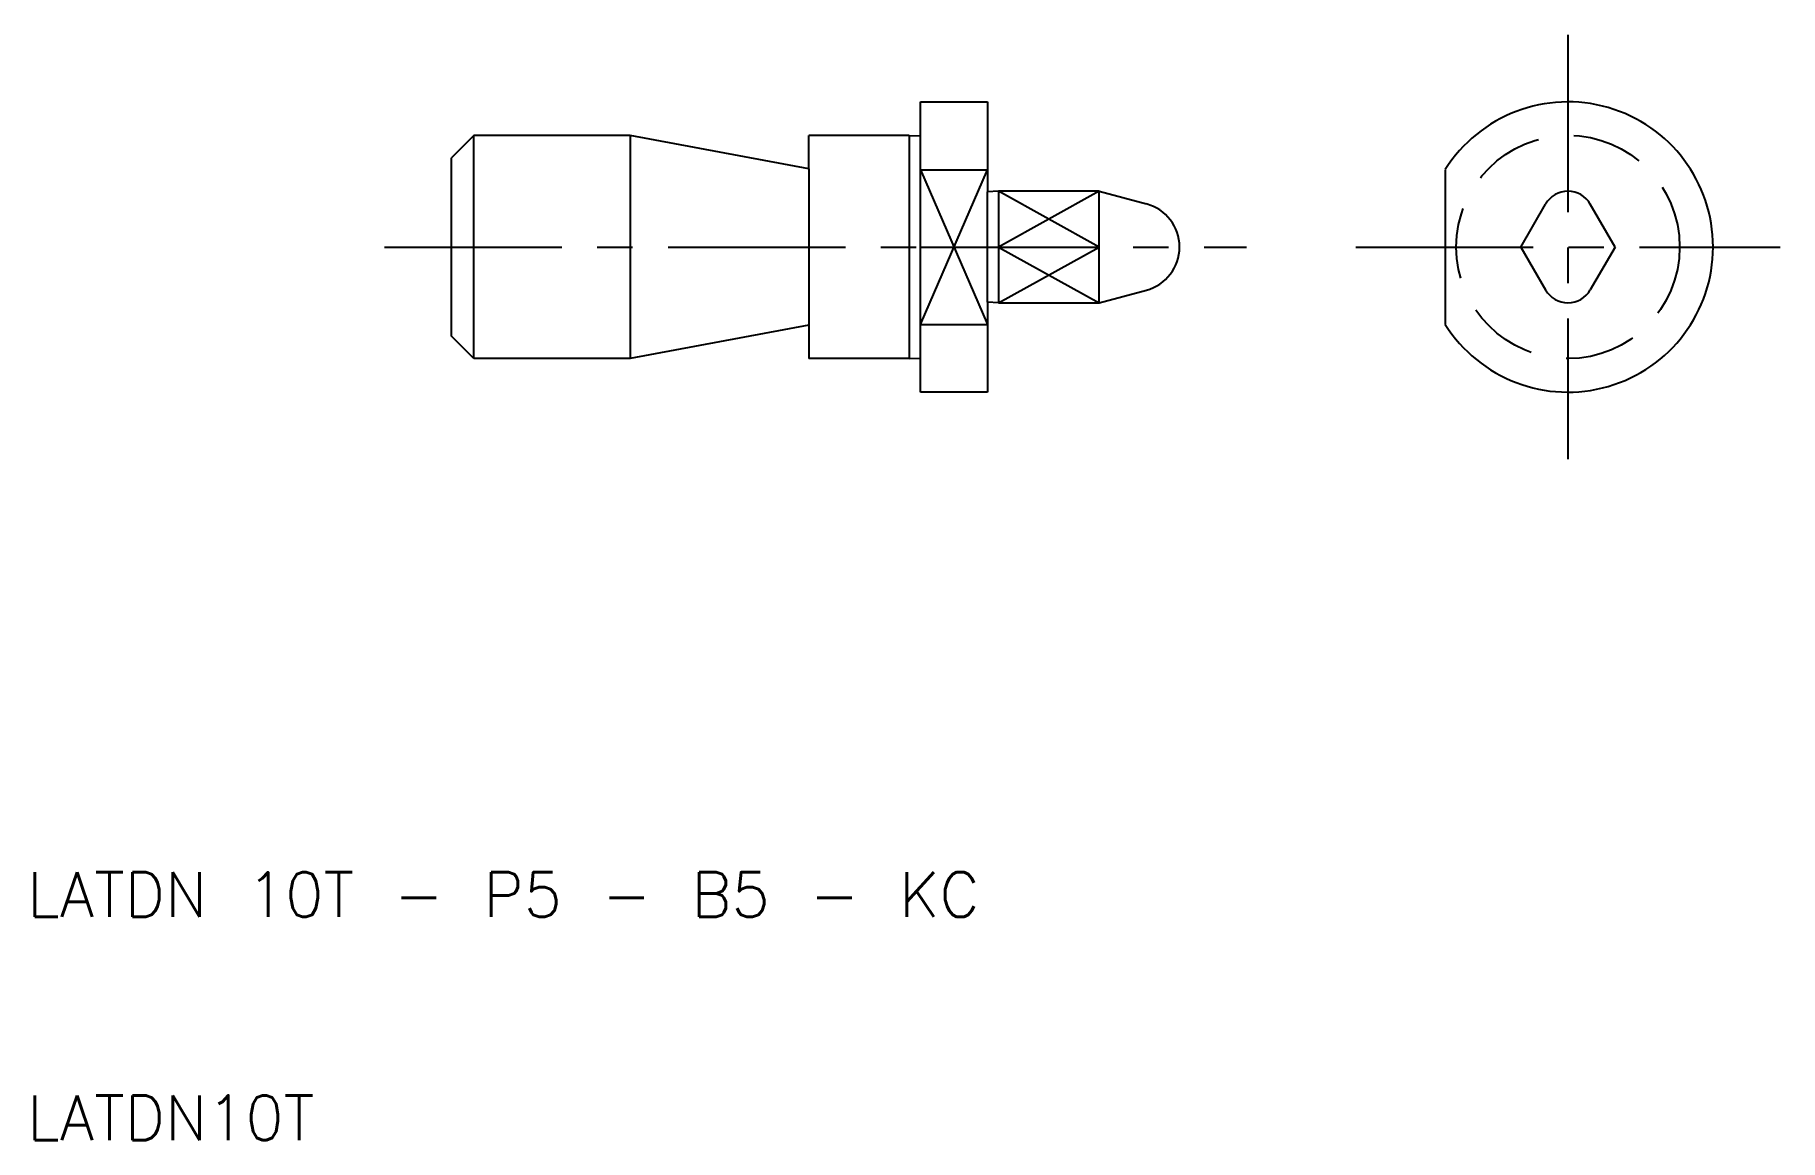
# Model space of a CAD drawing. Extents: x 10.3 to 88.5, y 10 to 59.5.
import ezdxf

# ---------------------------------------------------------------- set-up
doc = ezdxf.new("R2010")
doc.units = 0
doc.header["$LTSCALE"] = 0.25
doc.linetypes.add('CENTER', pattern=[50.8, 31.75, -6.35, 6.35, -6.35])
doc.linetypes.add('DASHED', pattern=[19.05, 12.7, -6.35])
doc.layers.get('0').update_dxf_attribs({"linetype": 'CONTINUOUS'})
doc.layers.add('CENTER', color=1, linetype='CENTER')
doc.styles.get("Standard").update_dxf_attribs({"font": 'txt.shx', "bigfont": 'extfont.shx'})

msp = doc.modelspace()

# ---------------------------------------------------------------- linework, layer by layer
for p, q in [((50, 54.975), (50, 56.5)), ((50, 56.5), (53, 56.5)), ((53, 56.5), (53, 52.475)), ((30, 55), (29, 54)), ((30, 45), (30, 55)), ((37, 55), (30, 55)), ((45, 53.5), (37, 55)), ((37, 55), (37, 45)), ((49.5, 55), (45, 55)), ((45, 53.5), (45, 55)), ((49.5, 55), (49.5, 45)), ((49.5, 55), (50, 54.975)), ((50, 45.025), (50, 54.975)), ((29, 46), (29, 54)), ((45, 53.5), (45, 46.5)), ((50, 53.464), (53, 53.464)), ((73.5, 53.464), (73.5, 46.536)), ((53.5, 52.5), (53, 52.475)), ((53, 47.525), (53, 52.475)), ((58, 52.5), (53.5, 52.5)), ((53.5, 52.5), (53.5, 47.5)), ((58, 47.5), (58, 52.5)), ((58, 52.5), (60.12, 51.932)), ((76.89, 50), (78, 51.923)), ((81.11, 50), (80, 51.923)), ((53.5, 50), (58, 50)), ((76.89, 50), (78, 48.077)), ((81.11, 50), (80, 48.077)), ((58, 47.5), (60.12, 48.068)), ((53, 47.525), (53, 43.5)), ((53.5, 47.5), (53, 47.525)), ((53.5, 47.5), (58, 47.5)), ((45, 46.5), (37, 45)), ((45, 46.5), (45, 45)), ((50, 46.536), (53, 46.536)), ((30, 45), (29, 46)), ((37, 45), (30, 45)), ((49.5, 45), (45, 45)), ((49.5, 45), (50, 45.025)), ((50, 43.5), (50, 45.025)), ((53, 43.5), (50, 43.5))]:
    msp.add_line(p, q)
at = {"color": 3}
for p, q in [((50, 46.536), (53, 53.464)), ((50, 53.464), (53, 46.536)), ((58, 52.5), (53.5, 50)), ((58, 50), (53.5, 52.5)), ((53.5, 50), (58, 47.5)), ((53.5, 47.5), (58, 50))]:
    msp.add_line(p, q, dxfattribs=at)
at = {"color": 3, "linetype": 'DASHED'}
msp.add_circle((79, 50), 5, dxfattribs=at)
for centre, radius, start, end in [((79, 50), 6.5, 212.20423, 147.79577), ((79, 51.345), 1.155, 30, 150), ((59.603, 50), 2, 285, 75), ((79, 48.655), 1.155, 210, 330)]:
    msp.add_arc(centre, radius, start, end)
at = {"layer": 'CENTER', "color": 1, "linetype": 'CENTER'}
for p, q in [((79, 59.5), (79, 40.5)), ((26, 50), (50, 50)), ((50, 50), (64.603, 50)), ((69.5, 50), (88.5, 50))]:
    msp.add_line(p, q, dxfattribs=at)

# ---------------------------------------------------------------- texts
for s, p in [('LATDN 10T - P5 - B5 - KC', (10, 20)), ('LATDN10T', (10, 10))]:
    msp.add_text(s, height=2).set_placement(p)

doc.saveas('drawing.dxf')
